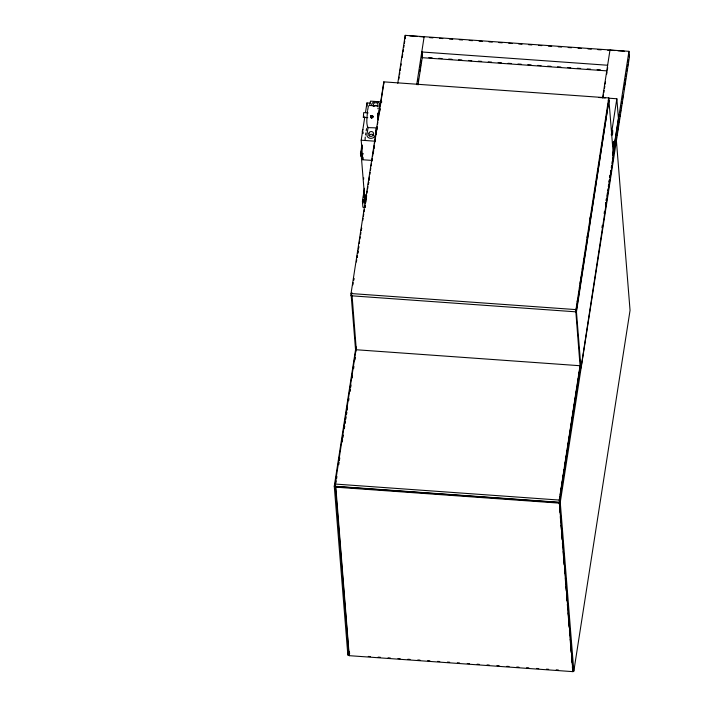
<?xml version="1.0" encoding="UTF-8"?>
<svg xmlns="http://www.w3.org/2000/svg" width="707" height="707" viewBox="0 0 707 707"><rect width="100%" height="100%" fill="white"/><g stroke="black" fill="none" stroke-linecap="round" stroke-linejoin="round"><path stroke-width="1.06" d="M362.921 131.864L362.753 133.384M370.822 116.098L371.917 115.515L372.854 116.142L372.792 117.265L371.696 117.839L370.76 117.212L370.919 116.01M372.854 116.142L372.792 117.265M377.573 114.87L377.618 119.51L378.086 117.795M367.481 111.317C367.304 116.434 365.766 123.425 368.047 127.622L366.942 134.737A4.136 3.314 -4.6 0 0 370.53 138.333A4.136 3.314 -4.6 0 0 375.152 135.32M377.697 115.002L378.042 113.615L378.174 114.251M363.734 115.86L363.354 117.344L363.681 112.616L368.135 112.917M367.605 110.389L368.25 106.916M352.881 284.877L353.217 282.694M353.553 280.511L353.889 278.328L353.58 280.511M356.399 261.961L356.735 259.778M357.07 257.595L357.406 255.413M357.742 253.23L358.078 251.047M358.405 248.864L358.741 246.681M359.244 243.402L359.58 241.228M359.916 239.046L360.252 236.863M360.588 234.68L360.923 232.497M361.25 230.314L361.586 228.131M362.762 220.487L363.098 218.304M363.433 216.13L363.769 213.947M364.096 211.764L364.432 209.581M364.768 207.398L365.104 205.216M365.439 203.033L366.615 195.388M366.942 193.205L367.278 191.031M367.613 188.849L367.949 186.666M368.285 184.483L368.621 182.3M368.957 180.117L369.452 176.838M369.788 174.656L370.123 172.473M370.459 170.29L370.795 168.107M371.131 165.933L371.467 163.75M371.802 161.567L372.297 158.288M372.633 156.106L374.312 145.191M374.648 143.017L377.158 126.641M377.494 124.459L377.821 122.276M378.157 120.093L380.004 108.091M380.339 105.909L383.512 85.176M575.878 310.727L576.214 308.544M576.55 306.361L576.877 304.178M577.212 301.995L577.548 299.812M579.395 287.811L579.722 285.628M580.058 283.445L580.394 281.262M580.73 279.079L581.066 276.897M582.241 269.261L582.568 267.078M583.575 260.53L583.911 258.347M587.093 237.614L587.429 235.431M589.938 219.064L590.274 216.881M575.798 311.213L580.226 367.985L580.977 368.038L576.452 311.867L608.93 100.173L608.179 100.12M581.145 366.942L613.446 156.335L608.745 97.928L383.804 81.862L351.034 293.538L355.727 351.953M372.244 160.436L362.771 159.764L361.197 140.207L364.821 116.779M365.484 112.51L366.968 102.93L370.123 103.151M362.656 156.026L360.588 155.885L361.719 145.156M360.588 155.885L360.915 153.755M362.178 144.988L361.074 153.216L362.24 145.704M369.628 105.555L370.503 101.136L381.851 101.914M365.227 137.043L365.077 140.481M365.554 134.966L365.873 132.889M366.191 130.813L366.588 128.586M362.771 159.764L363.098 157.634M365.042 207.363L362.903 207.213L362.426 201.327L364.441 188.283M363.036 199.401L362.532 202.662L364.671 202.821M363.371 197.226L363.707 195.052M364.043 192.878L364.388 190.713M362.426 201.327L364.167 201.451L364.856 194.345M364.167 201.451L364.494 199.303M364.83 197.156L365.166 195.008M365.104 197.076L364.777 199.224L361.25 155.443M375.302 134.303L376.168 127.87L368.047 127.622M378.855 111.353L379.8 105.255A4.136 3.314 -4.6 0 0 376.637 101.711M357.123 257.595L357.459 255.413M357.804 253.23L358.14 251.047M358.476 248.864L358.811 246.681M361.348 230.314L361.684 228.14M364.892 207.407L365.227 205.224M365.572 203.042L365.908 200.859M366.244 198.676L366.58 196.493M368.444 184.492L368.78 182.309M369.116 180.126L369.452 177.943M373.34 152.845L373.676 150.662M374.012 148.488L374.357 146.305M376.212 134.295L376.548 132.121M376.884 129.938L377.229 127.755M379.756 111.388L380.092 109.205M381.108 102.656L381.444 100.474M356.301 349.841L352.051 295.234M334.27 486.222L559.431 502.306L559.255 500.061L580.049 365.731L356.001 349.735L335.206 484.056L348.958 655.044L347.844 654.965L334.27 486.222L356.01 346.722M335.887 483.058L336.232 480.857M336.559 478.719L336.912 476.5M338.741 464.64L339.077 462.475M339.404 460.31L339.767 457.986M342.259 441.893L342.595 439.727M342.93 437.562L343.31 435.114M344.318 428.575L344.724 426.365M345.113 423.475L345.449 421.31M345.785 419.145L346.121 416.98M346.51 414.417L346.854 412.234M347.19 410.06L347.526 407.877M348.631 400.728L348.966 398.562M350.053 391.537L350.389 389.363M350.725 387.18L351.07 385.006M352.157 377.98L352.493 375.815M353.597 368.665L353.933 366.482M354.941 359.951L355.338 357.397M397.776 83.276L405.199 35.35L628.947 51.328L629.407 57.037L560.253 502.368L573.828 671.102L572.714 671.023L572.352 666.595M335.772 486.557L335.684 487.158L559.431 503.137L572.988 671.65L349.24 655.672L335.772 486.557L559.529 502.536L572.988 671.65M398.845 79.175L399.181 76.992M399.517 74.818L399.853 72.635M400.189 70.461L400.524 68.279M400.86 66.105L401.205 63.922M402.212 57.391L402.716 54.121M403.061 51.938L403.397 49.764M403.732 47.581L404.068 45.407M404.404 43.224L404.74 41.05M405.084 38.867L405.42 36.693M416.723 84.628L424.138 36.702M418.137 81.376L418.473 79.193M419.658 71.566L419.993 69.392M420.329 67.209L420.665 65.035M421.001 62.852L421.337 60.678M418.023 84.893L422.406 56.569M347.844 654.965L348.18 652.782M349.24 655.672L349.47 651.774M602.585 97.902L610 49.976M603.142 97.062L603.478 94.888M603.813 92.705L604.158 90.531M604.494 88.348L604.83 86.174M605.165 83.992L605.501 81.818M606.686 74.191L607.021 72.008M607.357 69.834L607.693 67.651M351.953 295.835L351.211 295.782L351.715 292.512L351.211 295.782L576.161 311.849L575.975 309.604L608.745 97.928M576.161 311.849L608.93 100.173M611.237 134.984L616.84 98.768L608.427 98.167M612.642 155.611L618.413 118.325L616.84 98.768M562.843 478.321L560.315 494.661L564.23 469.589M563.179 476.138L564.195 469.607M564.531 467.424L566.387 455.441M566.722 453.267L567.058 451.084M567.394 448.91L567.739 446.727M568.074 444.553L569.93 432.569M570.266 430.395L570.602 428.212M570.938 426.038L573.465 409.698M573.81 407.515L574.818 400.984M575.153 398.801L577.009 386.817M577.345 384.643L577.681 382.46M578.026 380.286L578.361 378.104M578.697 375.93L579.873 368.303M612.925 154.806L628.947 51.328M564.575 467.407L567.801 446.7M568.136 444.517L580.032 368.232M601.94 227.645L602.276 225.462M604.149 213.479L604.485 211.296M605.51 204.756L605.846 202.573M606.182 200.399L606.526 198.216M608.391 186.233L608.736 184.05M609.072 181.867L609.416 179.693M609.752 177.51L610.088 175.327M610.433 173.153L610.768 170.97M611.281 167.7L611.617 165.526M611.962 163.344L612.297 161.161M612.642 158.987L615.355 141.541L616.477 141.63L630.052 310.364L573.828 671.102M559.431 502.306L580.323 367.384M559.431 503.137L559.529 502.536M605.572 204.765L605.899 202.635M606.235 200.505L606.562 198.375M606.889 196.237L607.384 193.046M607.711 190.917L608.047 188.787M608.374 186.657L608.7 184.527M609.036 182.397L609.363 180.267M609.858 177.068L610.185 174.938M610.521 172.808L610.848 170.679M615.373 141.771L615.47 141.17M616.195 139.571L616.539 137.388M616.875 135.214L617.211 133.031M617.547 130.857L617.883 128.674M618.218 126.5L618.563 124.317M618.899 122.143L619.403 118.873M619.739 116.69L620.074 114.516M620.419 112.333L620.755 110.159M621.091 107.977L621.426 105.803M621.762 103.62L622.098 101.446M622.434 99.263L622.947 95.993M623.954 89.462L624.29 87.279M624.635 85.105L624.97 82.922M625.306 80.748L625.642 78.565M625.978 76.391L626.314 74.208M626.826 70.947L627.162 68.765M627.498 66.591L627.834 64.408M628.169 62.234L628.505 60.051M370.813 116.611L371.148 117.574L372.103 117.459M372.315 117.132C369.089 112.961 375.691 118.811 370.972 117.115M377.918 117.786C376.902 119.333 378.104 109.011 378.333 114.287M367.516 126.491L367.348 127.348M377.909 108.763L378.077 107.959M377.043 127.967L376.248 128.214M368.515 106.13L369.257 105.44L378.21 106.085M372.297 117.353L372.342 116.743M362.629 131.864L362.417 133.216M371.917 115.515L372.766 116.231M371.255 116.204L372.015 116.257M575.71 311.814L576.452 311.867M409.866 35.907L417.36 36.446M419.498 36.596L423.785 36.897M610.397 50.224L614.675 50.533M617.883 50.763L624.308 51.222M429.609 37.621L432.905 37.86M439.507 38.328L442.803 38.567M449.405 39.035L452.701 39.274M459.303 39.742L462.599 39.981M469.201 40.449L472.497 40.688M479.099 41.156L482.395 41.395M488.997 41.863L492.293 42.102M498.895 42.57L502.191 42.8M508.793 43.277L512.089 43.507M518.691 43.984L521.987 44.214M528.589 44.691L531.885 44.921M538.487 45.398L541.783 45.628M548.385 46.105L551.69 46.335M558.283 46.812L561.588 47.042M568.181 47.519L571.486 47.749M578.079 48.226L581.384 48.456M587.977 48.933L591.282 49.163M597.875 49.64L601.18 49.87M607.773 50.347L609.973 50.497M607.64 65.247L421.779 51.973L422.238 57.682L606.995 70.877M428.857 57.629L432.163 57.859M438.755 58.336L442.061 58.566M448.653 59.043L451.959 59.273M458.551 59.75L461.857 59.98M468.449 60.457L471.755 60.687M478.347 61.164L481.653 61.394M488.245 61.871L491.551 62.101M498.143 62.578L501.449 62.808M508.041 63.285L511.347 63.515M517.939 63.992L521.245 64.222M527.837 64.699L531.143 64.929M537.735 65.406L541.041 65.636M547.633 66.113L550.939 66.343M557.531 66.82L560.837 67.05M567.429 67.527L570.735 67.757M577.327 68.234L580.633 68.464M587.225 68.933L590.531 69.171M597.123 69.639L600.429 69.878M598.953 97.495L605.263 97.946M363.354 117.344L367.737 117.654M361.197 140.207L375.24 141.214M360.402 153.649L363.513 153.87M364.025 199.71L366.12 199.86M351.034 293.538L575.975 309.604M335.206 484.056L559.255 500.061M560.253 502.368L559.14 502.279L559.29 504.188M368.276 656.423L370.477 656.582M378.174 657.13L380.375 657.289M388.072 657.837L390.273 657.996M397.97 658.544L400.171 658.703M407.868 659.251L410.069 659.41M417.766 659.958L419.967 660.117M427.664 660.665L429.865 660.824M437.562 661.372L439.763 661.531M447.46 662.079L449.661 662.238M457.358 662.786L459.559 662.945M467.256 663.493L469.457 663.652M477.154 664.2L479.355 664.359M487.052 664.907L489.253 665.066M496.95 665.614L499.151 665.773M506.848 666.321L509.049 666.48M516.746 667.028L518.947 667.187M526.644 667.735L528.845 667.885M536.542 668.442L538.743 668.592M546.44 669.149L548.641 669.299M556.241 669.847L558.353 669.997M628.841 54.678L629.018 56.781M559.573 507.759L559.926 512.142M560.28 516.525L560.633 520.909M560.987 525.292L561.34 529.676M561.694 534.059L562.136 539.538M562.401 542.826L562.754 547.209M563.099 551.593L563.452 555.976M563.806 560.359L564.159 564.734M564.513 569.117L564.866 573.501M565.22 577.884L565.662 583.363M565.927 586.651L566.28 591.034M566.625 595.418L567.067 600.897M567.332 604.185L567.686 608.568M568.039 612.951L568.481 618.431M568.746 621.718L569.188 627.197M569.453 630.476L569.807 634.859M570.151 639.243L570.593 644.722M570.858 648.01L571.212 652.393M571.565 656.776L572.007 662.256M421.84 51.903L422.265 57.152M405.199 35.35L405.42 38.205M383.804 81.862L383.981 84.106M366.968 102.93L367.225 106.191M349.435 651.721L349.603 653.825M369.178 135.912A2.254 1.812 -4.6 0 1 371.458 134.259A2.254 1.812 -4.6 0 1 373.658 135.85M371.599 104.671A4.136 3.314 -4.6 0 1 374.922 101.728M377.52 106.43A2.254 1.812 -4.6 0 0 377.715 105.882L377.9 104.68A2.254 1.812 -4.6 0 0 375.938 102.709A2.254 1.812 -4.6 0 0 373.429 104.353L373.243 105.555A2.254 1.812 -4.6 0 0 373.402 106.483M373.95 106.333A2.254 1.812 -4.6 0 1 377.856 106.28M363.752 178.995A1.052 0.504 -47.9 0 1 363.796 177.943M363.062 133.252A3.774 3.022 -4.6 0 1 362.965 129.655M612.156 133.694C612.695 139.579 613.022 123.486 612.156 133.694M613.066 144.926C613.588 150.856 613.959 134.657 613.066 144.926M368.957 133.216L368.771 134.418A2.254 1.812 -4.6 0 0 370.733 136.38A2.254 1.812 -4.6 0 0 373.243 134.737L373.437 133.535A2.254 1.812 -4.6 0 0 371.475 131.573A2.254 1.812 -4.6 0 0 368.957 133.216M559.979 496.835L559.644 499.018L559.988 496.835M370.813 116.911A0.981 0.963 45.3 0 0 372.412 117.459A0.981 0.963 45.3 0 0 372.068 115.807A0.981 0.963 45.3 0 0 370.813 116.911M370.609 117.106A0.981 0.963 45.3 0 0 372.209 117.662A0.981 0.963 45.3 0 0 371.864 116.01A0.981 0.963 45.3 0 0 370.609 117.106M370.689 117.097A0.901 0.884 45.3 0 0 372.156 117.601A0.901 0.884 45.3 0 0 371.838 116.081A0.901 0.884 45.3 0 0 370.689 117.097"/></g></svg>
